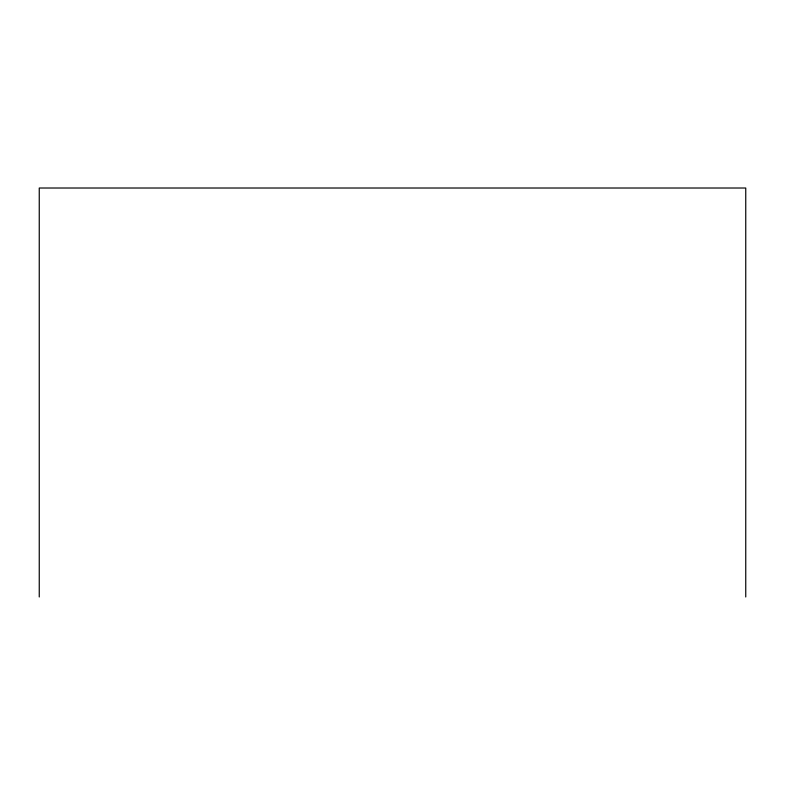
<?xml version="1.0" encoding="UTF-8"?>
<svg xmlns="http://www.w3.org/2000/svg" width="785" height="785" viewBox="0 0 785 785"><rect width="100%" height="100%" fill="white"/><g stroke="black" fill="none" stroke-linecap="round" stroke-linejoin="round"><path stroke-width="1.18" d="M745.75 596.983L745.75 188.017L39.25 188.017L39.25 596.983"/></g></svg>
